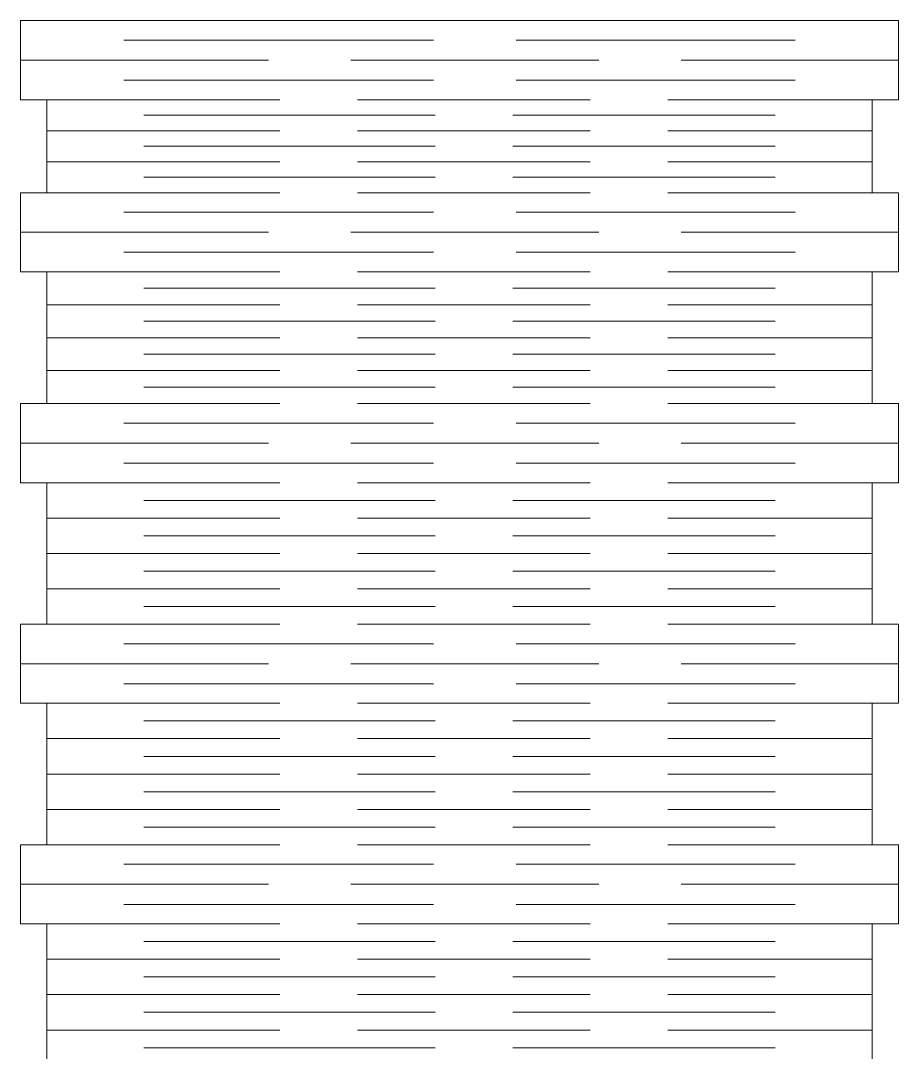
# Model space of a CAD drawing. Header units: millimetres. Extents: x -459 to 459, y -512 to 512.
# Drawn here: x -356.5 to -256.5, y 391.4 to 509 of the extents above; entities that cross this region are included whole.
import ezdxf

# ---------------------------------------------------------------- set-up
doc = ezdxf.new("R2010")
doc.units = ezdxf.units.MM
doc.header["$MEASUREMENT"] = 0
doc.layers.add('Camada 1', color=7, linetype='Continuous')

msp = doc.modelspace()

# ---------------------------------------------------------------- linework, layer by layer
at = {"layer": 'Camada 1', "color": 250, "lineweight": 20}
msp.add_open_spline([(-353.4507, 281.6424), (-353.4507, 281.6424), (-353.4507, 265.8601), (-353.4507, 265.8601), (-353.4507, 265.8601), (-353.4507, 265.8601), (-356.4507, 265.8601), (-356.4507, 265.8601), (-356.4507, 265.8601), (-356.4507, 265.8601), (-356.4507, 256.817), (-356.4507, 256.817), (-356.4507, 256.817), (-356.4507, 256.817), (-353.4507, 256.817), (-353.4507, 256.817), (-353.4507, 256.817), (-353.4507, 256.817), (-353.4507, 246.6108), (-353.4507, 246.6108), (-353.4507, 246.6108), (-353.4507, 246.6108), (-356.4507, 246.6108), (-356.4507, 246.6108), (-356.4507, 246.6108), (-356.4507, 246.6108), (-356.4507, 237.6073), (-356.4507, 237.6073), (-356.4507, 237.6073), (-356.4507, 237.6073), (-353.4507, 237.6073), (-353.4507, 237.6073), (-353.4507, 237.6073), (-353.4507, 237.6073), (-353.4507, 224.8754), (-353.4507, 224.8754), (-353.4507, 224.8754), (-353.4507, 224.8754), (-356.4507, 224.8754), (-356.4507, 224.8754), (-356.4507, 224.8754), (-356.4507, 224.8754), (-356.4507, 215.8719), (-356.4507, 215.8719), (-356.4507, 215.8719), (-356.4507, 215.8719), (-353.4507, 215.8719), (-353.4507, 215.8719), (-353.4507, 215.8719), (-353.4507, 215.8719), (-353.4507, 205.8719), (-353.4507, 205.8719), (-353.4507, 205.8719), (-353.4507, 205.8719), (-356.4507, 205.8719), (-356.4507, 205.8719), (-356.4507, 205.8719), (-356.4507, 205.8719), (-356.4507, 185.8719), (-356.4507, 185.8719), (-356.4507, 185.8719), (-356.4507, 185.8719), (-353.4507, 185.8719), (-353.4507, 185.8719), (-353.4507, 185.8719), (-353.4507, 185.8719), (-353.4507, 175.8719), (-353.4507, 175.8719), (-353.4507, 175.8719), (-353.4507, 175.8719), (-259.4507, 175.8719), (-259.4507, 175.8719), (-259.4507, 175.8719), (-259.4507, 175.8719), (-259.4507, 185.8719), (-259.4507, 185.8719), (-259.4507, 185.8719), (-259.4507, 185.8719), (-256.4507, 185.8719), (-256.4507, 185.8719), (-256.4507, 185.8719), (-256.4507, 185.8719), (-256.4507, 205.8719), (-256.4507, 205.8719), (-256.4507, 205.8719), (-256.4507, 205.8719), (-259.4507, 205.8719), (-259.4507, 205.8719), (-259.4507, 205.8719), (-259.4507, 205.8719), (-259.4507, 215.8719), (-259.4507, 215.8719), (-259.4507, 215.8719), (-259.4507, 215.8719), (-256.4507, 215.8719), (-256.4507, 215.8719), (-256.4507, 215.8719), (-256.4507, 215.8719), (-256.4507, 224.8754), (-256.4507, 224.8754), (-256.4507, 224.8754), (-256.4507, 224.8754), (-259.4507, 224.8754), (-259.4507, 224.8754), (-259.4507, 224.8754), (-259.4507, 224.8754), (-259.4507, 237.6073), (-259.4507, 237.6073), (-259.4507, 237.6073), (-259.4507, 237.6073), (-256.4507, 237.6073), (-256.4507, 237.6073), (-256.4507, 237.6073), (-256.4507, 237.6073), (-256.4507, 246.6108), (-256.4507, 246.6108), (-256.4507, 246.6108), (-256.4507, 246.6108), (-259.4507, 246.6108), (-259.4507, 246.6108), (-259.4507, 246.6108), (-259.4507, 246.6108), (-259.4507, 256.817), (-259.4507, 256.817), (-259.4507, 256.817), (-259.4507, 256.817), (-256.4507, 256.817), (-256.4507, 256.817), (-256.4507, 256.817), (-256.4507, 256.817), (-256.4507, 265.8601), (-256.4507, 265.8601), (-256.4507, 265.8601), (-256.4507, 265.8601), (-259.4507, 265.8601), (-259.4507, 265.8601), (-259.4507, 265.8601), (-259.4507, 265.8601), (-259.4507, 281.6424), (-259.4507, 281.6424), (-259.4507, 281.6424), (-259.4507, 281.6424), (-256.4507, 281.6424), (-256.4507, 281.6424), (-256.4507, 281.6424), (-256.4507, 281.6424), (-256.4507, 290.6856), (-256.4507, 290.6856), (-256.4507, 290.6856), (-256.4507, 290.6856), (-259.4507, 290.6856), (-259.4507, 290.6856), (-259.4507, 290.6856), (-259.4507, 290.6856), (-259.4507, 306.4679), (-259.4507, 306.4679), (-259.4507, 306.4679), (-259.4507, 306.4679), (-256.4507, 306.4679), (-256.4507, 306.4679), (-256.4507, 306.4679), (-256.4507, 306.4679), (-256.4507, 315.511), (-256.4507, 315.511), (-256.4507, 315.511), (-256.4507, 315.511), (-259.4507, 315.511), (-259.4507, 315.511), (-259.4507, 315.511), (-259.4507, 315.511), (-259.4507, 330.6718), (-259.4507, 330.6718), (-259.4507, 330.6718), (-259.4507, 330.6718), (-256.4507, 330.6718), (-256.4507, 330.6718), (-256.4507, 330.6718), (-256.4507, 330.6718), (-256.4507, 339.6799), (-256.4507, 339.6799), (-256.4507, 339.6799), (-256.4507, 339.6799), (-259.4507, 339.6799), (-259.4507, 339.6799), (-259.4507, 339.6799), (-259.4507, 339.6799), (-259.4507, 355.804), (-259.4507, 355.804), (-259.4507, 355.804), (-259.4507, 355.804), (-256.4507, 355.804), (-256.4507, 355.804), (-256.4507, 355.804), (-256.4507, 355.804), (-256.4507, 364.8121), (-256.4507, 364.8121), (-256.4507, 364.8121), (-256.4507, 364.8121), (-259.4507, 364.8121), (-259.4507, 364.8121), (-259.4507, 364.8121), (-259.4507, 364.8121), (-259.4507, 380.9362), (-259.4507, 380.9362), (-259.4507, 380.9362), (-259.4507, 380.9362), (-256.4507, 380.9362), (-256.4507, 380.9362), (-256.4507, 380.9362), (-256.4507, 380.9362), (-256.4507, 389.9443), (-256.4507, 389.9443), (-256.4507, 389.9443), (-256.4507, 389.9443), (-259.4507, 389.9443), (-259.4507, 389.9443), (-259.4507, 389.9443), (-259.4507, 389.9443), (-259.4507, 406.0684), (-259.4507, 406.0684), (-259.4507, 406.0684), (-259.4507, 406.0684), (-256.4507, 406.0684), (-256.4507, 406.0684), (-256.4507, 406.0684), (-256.4507, 406.0684), (-256.4507, 415.0765), (-256.4507, 415.0765), (-256.4507, 415.0765), (-256.4507, 415.0765), (-259.4507, 415.0765), (-259.4507, 415.0765), (-259.4507, 415.0765), (-259.4507, 415.0765), (-259.4507, 431.2007), (-259.4507, 431.2007), (-259.4507, 431.2007), (-259.4507, 431.2007), (-256.4507, 431.2007), (-256.4507, 431.2007), (-256.4507, 431.2007), (-256.4507, 431.2007), (-256.4507, 440.2087), (-256.4507, 440.2087), (-256.4507, 440.2087), (-256.4507, 440.2087), (-259.4507, 440.2087), (-259.4507, 440.2087), (-259.4507, 440.2087), (-259.4507, 440.2087), (-259.4507, 456.3329), (-259.4507, 456.3329), (-259.4507, 456.3329), (-259.4507, 456.3329), (-256.4507, 456.3329), (-256.4507, 456.3329), (-256.4507, 456.3329), (-256.4507, 456.3329), (-256.4507, 465.3409), (-256.4507, 465.3409), (-256.4507, 465.3409), (-256.4507, 465.3409), (-259.4507, 465.3409), (-259.4507, 465.3409), (-259.4507, 465.3409), (-259.4507, 465.3409), (-259.4507, 480.3643), (-259.4507, 480.3643), (-259.4507, 480.3643), (-259.4507, 480.3643), (-256.4507, 480.3643), (-256.4507, 480.3643), (-256.4507, 480.3643), (-256.4507, 480.3643), (-256.4507, 489.3704), (-256.4507, 489.3704), (-256.4507, 489.3704), (-256.4507, 489.3704), (-259.4507, 489.3704), (-259.4507, 489.3704), (-259.4507, 489.3704), (-259.4507, 489.3704), (-259.4507, 499.9659), (-259.4507, 499.9659), (-259.4507, 499.9659), (-259.4507, 499.9659), (-256.4507, 499.9659), (-256.4507, 499.9659), (-256.4507, 499.9659), (-256.4507, 499.9659), (-256.4507, 508.9721), (-256.4507, 508.9721), (-256.4507, 508.9721), (-256.4507, 508.9721), (-356.4507, 508.9721), (-356.4507, 508.9721), (-356.4507, 508.9721), (-356.4507, 508.9721), (-356.4507, 499.9659), (-356.4507, 499.9659), (-356.4507, 499.9659), (-356.4507, 499.9659), (-353.4507, 499.9659), (-353.4507, 499.9659), (-353.4507, 499.9659), (-353.4507, 499.9659), (-353.4507, 489.3704), (-353.4507, 489.3704), (-353.4507, 489.3704), (-353.4507, 489.3704), (-356.4507, 489.3704), (-356.4507, 489.3704), (-356.4507, 489.3704), (-356.4507, 489.3704), (-356.4507, 480.3643), (-356.4507, 480.3643), (-356.4507, 480.3643), (-356.4507, 480.3643), (-353.4507, 480.3643), (-353.4507, 480.3643), (-353.4507, 480.3643), (-353.4507, 480.3643), (-353.4507, 465.3409), (-353.4507, 465.3409), (-353.4507, 465.3409), (-353.4507, 465.3409), (-356.4507, 465.3409), (-356.4507, 465.3409), (-356.4507, 465.3409), (-356.4507, 465.3409), (-356.4507, 456.3329), (-356.4507, 456.3329), (-356.4507, 456.3329), (-356.4507, 456.3329), (-353.4507, 456.3329), (-353.4507, 456.3329), (-353.4507, 456.3329), (-353.4507, 456.3329), (-353.4507, 440.2087), (-353.4507, 440.2087), (-353.4507, 440.2087), (-353.4507, 440.2087), (-356.4507, 440.2087), (-356.4507, 440.2087), (-356.4507, 440.2087), (-356.4507, 440.2087), (-356.4507, 431.2007), (-356.4507, 431.2007), (-356.4507, 431.2007), (-356.4507, 431.2007), (-353.4507, 431.2007), (-353.4507, 431.2007), (-353.4507, 431.2007), (-353.4507, 431.2007), (-353.4507, 415.0765), (-353.4507, 415.0765), (-353.4507, 415.0765), (-353.4507, 415.0765), (-356.4507, 415.0765), (-356.4507, 415.0765), (-356.4507, 415.0765), (-356.4507, 415.0765), (-356.4507, 406.0684), (-356.4507, 406.0684), (-356.4507, 406.0684), (-356.4507, 406.0684), (-353.4507, 406.0684), (-353.4507, 406.0684), (-353.4507, 406.0684), (-353.4507, 406.0684), (-353.4507, 389.9443), (-353.4507, 389.9443), (-353.4507, 389.9443), (-353.4507, 389.9443), (-356.4507, 389.9443), (-356.4507, 389.9443), (-356.4507, 389.9443), (-356.4507, 389.9443), (-356.4507, 380.9362), (-356.4507, 380.9362), (-356.4507, 380.9362), (-356.4507, 380.9362), (-353.4507, 380.9362), (-353.4507, 380.9362), (-353.4507, 380.9362), (-353.4507, 380.9362), (-353.4507, 364.8121), (-353.4507, 364.8121), (-353.4507, 364.8121), (-353.4507, 364.8121), (-356.4507, 364.8121), (-356.4507, 364.8121), (-356.4507, 364.8121), (-356.4507, 364.8121), (-356.4507, 355.804), (-356.4507, 355.804), (-356.4507, 355.804), (-356.4507, 355.804), (-353.4507, 355.804), (-353.4507, 355.804), (-353.4507, 355.804), (-353.4507, 355.804), (-353.4507, 339.6799), (-353.4507, 339.6799), (-353.4507, 339.6799), (-353.4507, 339.6799), (-356.4507, 339.6799), (-356.4507, 339.6799), (-356.4507, 339.6799), (-356.4507, 339.6799), (-356.4507, 330.6718), (-356.4507, 330.6718), (-356.4507, 330.6718), (-356.4507, 330.6718), (-353.4507, 330.6718), (-353.4507, 330.6718), (-353.4507, 330.6718), (-353.4507, 330.6718), (-353.4507, 315.511), (-353.4507, 315.511), (-353.4507, 315.511), (-353.4507, 315.511), (-356.4507, 315.511), (-356.4507, 315.511), (-356.4507, 315.511), (-356.4507, 315.511), (-356.4507, 306.4679), (-356.4507, 306.4679), (-356.4507, 306.4679), (-356.4507, 306.4679), (-353.4507, 306.4679), (-353.4507, 306.4679), (-353.4507, 306.4679), (-353.4507, 306.4679), (-353.4507, 290.6856), (-353.4507, 290.6856), (-353.4507, 290.6856), (-353.4507, 290.6856), (-356.4507, 290.6856), (-356.4507, 290.6856), (-356.4507, 290.6856), (-356.4507, 290.6856), (-356.4507, 281.6424), (-356.4507, 281.6424), (-356.4507, 281.6424), (-356.4507, 281.6424), (-353.4507, 281.6424), (-353.4507, 281.6424)], degree=3, knots=[0, 0, 0, 0, 0.00884956, 0.00884956, 0.00884956, 0.00884956, 0.01769912, 0.01769912, 0.01769912, 0.01769912, 0.02654867, 0.02654867, 0.02654867, 0.02654867, 0.03539823, 0.03539823, 0.03539823, 0.03539823, 0.04424779, 0.04424779, 0.04424779, 0.04424779, 0.05309735, 0.05309735, 0.05309735, 0.05309735, 0.0619469, 0.0619469, 0.0619469, 0.0619469, 0.07079646, 0.07079646, 0.07079646, 0.07079646, 0.07964602, 0.07964602, 0.07964602, 0.07964602, 0.08849558, 0.08849558, 0.08849558, 0.08849558, 0.09734513, 0.09734513, 0.09734513, 0.09734513, 0.10619469, 0.10619469, 0.10619469, 0.10619469, 0.11504425, 0.11504425, 0.11504425, 0.11504425, 0.12389381, 0.12389381, 0.12389381, 0.12389381, 0.13274336, 0.13274336, 0.13274336, 0.13274336, 0.14159292, 0.14159292, 0.14159292, 0.14159292, 0.15044248, 0.15044248, 0.15044248, 0.15044248, 0.15929204, 0.15929204, 0.15929204, 0.15929204, 0.16814159, 0.16814159, 0.16814159, 0.16814159, 0.17699115, 0.17699115, 0.17699115, 0.17699115, 0.18584071, 0.18584071, 0.18584071, 0.18584071, 0.19469027, 0.19469027, 0.19469027, 0.19469027, 0.20353982, 0.20353982, 0.20353982, 0.20353982, 0.21238938, 0.21238938, 0.21238938, 0.21238938, 0.22123894, 0.22123894, 0.22123894, 0.22123894, 0.2300885, 0.2300885, 0.2300885, 0.2300885, 0.23893805, 0.23893805, 0.23893805, 0.23893805, 0.24778761, 0.24778761, 0.24778761, 0.24778761, 0.25663717, 0.25663717, 0.25663717, 0.25663717, 0.26548673, 0.26548673, 0.26548673, 0.26548673, 0.27433628, 0.27433628, 0.27433628, 0.27433628, 0.28318584, 0.28318584, 0.28318584, 0.28318584, 0.2920354, 0.2920354, 0.2920354, 0.2920354, 0.30088496, 0.30088496, 0.30088496, 0.30088496, 0.30973451, 0.30973451, 0.30973451, 0.30973451, 0.31858407, 0.31858407, 0.31858407, 0.31858407, 0.32743363, 0.32743363, 0.32743363, 0.32743363, 0.33628319, 0.33628319, 0.33628319, 0.33628319, 0.34513274, 0.34513274, 0.34513274, 0.34513274, 0.3539823, 0.3539823, 0.3539823, 0.3539823, 0.36283186, 0.36283186, 0.36283186, 0.36283186, 0.37168142, 0.37168142, 0.37168142, 0.37168142, 0.38053097, 0.38053097, 0.38053097, 0.38053097, 0.38938053, 0.38938053, 0.38938053, 0.38938053, 0.39823009, 0.39823009, 0.39823009, 0.39823009, 0.40707965, 0.40707965, 0.40707965, 0.40707965, 0.4159292, 0.4159292, 0.4159292, 0.4159292, 0.42477876, 0.42477876, 0.42477876, 0.42477876, 0.43362832, 0.43362832, 0.43362832, 0.43362832, 0.44247788, 0.44247788, 0.44247788, 0.44247788, 0.45132743, 0.45132743, 0.45132743, 0.45132743, 0.46017699, 0.46017699, 0.46017699, 0.46017699, 0.46902655, 0.46902655, 0.46902655, 0.46902655, 0.47787611, 0.47787611, 0.47787611, 0.47787611, 0.48672566, 0.48672566, 0.48672566, 0.48672566, 0.49557522, 0.49557522, 0.49557522, 0.49557522, 0.50442478, 0.50442478, 0.50442478, 0.50442478, 0.51327434, 0.51327434, 0.51327434, 0.51327434, 0.52212389, 0.52212389, 0.52212389, 0.52212389, 0.53097345, 0.53097345, 0.53097345, 0.53097345, 0.53982301, 0.53982301, 0.53982301, 0.53982301, 0.54867257, 0.54867257, 0.54867257, 0.54867257, 0.55752212, 0.55752212, 0.55752212, 0.55752212, 0.56637168, 0.56637168, 0.56637168, 0.56637168, 0.57522124, 0.57522124, 0.57522124, 0.57522124, 0.5840708, 0.5840708, 0.5840708, 0.5840708, 0.59292035, 0.59292035, 0.59292035, 0.59292035, 0.60176991, 0.60176991, 0.60176991, 0.60176991, 0.61061947, 0.61061947, 0.61061947, 0.61061947, 0.61946903, 0.61946903, 0.61946903, 0.61946903, 0.62831858, 0.62831858, 0.62831858, 0.62831858, 0.63716814, 0.63716814, 0.63716814, 0.63716814, 0.6460177, 0.6460177, 0.6460177, 0.6460177, 0.65486726, 0.65486726, 0.65486726, 0.65486726, 0.66371681, 0.66371681, 0.66371681, 0.66371681, 0.67256637, 0.67256637, 0.67256637, 0.67256637, 0.68141593, 0.68141593, 0.68141593, 0.68141593, 0.69026549, 0.69026549, 0.69026549, 0.69026549, 0.69911504, 0.69911504, 0.69911504, 0.69911504, 0.7079646, 0.7079646, 0.7079646, 0.7079646, 0.71681416, 0.71681416, 0.71681416, 0.71681416, 0.72566372, 0.72566372, 0.72566372, 0.72566372, 0.73451327, 0.73451327, 0.73451327, 0.73451327, 0.74336283, 0.74336283, 0.74336283, 0.74336283, 0.75221239, 0.75221239, 0.75221239, 0.75221239, 0.76106195, 0.76106195, 0.76106195, 0.76106195, 0.7699115, 0.7699115, 0.7699115, 0.7699115, 0.77876106, 0.77876106, 0.77876106, 0.77876106, 0.78761062, 0.78761062, 0.78761062, 0.78761062, 0.79646018, 0.79646018, 0.79646018, 0.79646018, 0.80530973, 0.80530973, 0.80530973, 0.80530973, 0.81415929, 0.81415929, 0.81415929, 0.81415929, 0.82300885, 0.82300885, 0.82300885, 0.82300885, 0.83185841, 0.83185841, 0.83185841, 0.83185841, 0.84070796, 0.84070796, 0.84070796, 0.84070796, 0.84955752, 0.84955752, 0.84955752, 0.84955752, 0.85840708, 0.85840708, 0.85840708, 0.85840708, 0.86725664, 0.86725664, 0.86725664, 0.86725664, 0.87610619, 0.87610619, 0.87610619, 0.87610619, 0.88495575, 0.88495575, 0.88495575, 0.88495575, 0.89380531, 0.89380531, 0.89380531, 0.89380531, 0.90265487, 0.90265487, 0.90265487, 0.90265487, 0.91150442, 0.91150442, 0.91150442, 0.91150442, 0.92035398, 0.92035398, 0.92035398, 0.92035398, 0.92920354, 0.92920354, 0.92920354, 0.92920354, 0.9380531, 0.9380531, 0.9380531, 0.9380531, 0.94690265, 0.94690265, 0.94690265, 0.94690265, 0.95575221, 0.95575221, 0.95575221, 0.95575221, 0.96460177, 0.96460177, 0.96460177, 0.96460177, 0.97345133, 0.97345133, 0.97345133, 0.97345133, 0.98230088, 0.98230088, 0.98230088, 0.98230088, 1, 1, 1, 1], dxfattribs=at)
for points in [[(-344.6906, 506.7487), (-344.6906, 506.7487), (-309.4104, 506.7487), (-309.4104, 506.7487)], [(-300.0025, 506.7487), (-300.0025, 506.7487), (-268.2108, 506.7487), (-268.2108, 506.7487)], [(-356.4507, 504.469), (-356.4507, 504.469), (-328.2266, 504.469), (-328.2266, 504.469)], [(-318.8186, 504.469), (-318.8186, 504.469), (-290.5945, 504.469), (-290.5945, 504.469)], [(-281.1863, 504.469), (-281.1863, 504.469), (-256.4507, 504.469), (-256.4507, 504.469)], [(-344.6906, 502.1892), (-344.6906, 502.1892), (-309.4104, 502.1892), (-309.4104, 502.1892)], [(-300.0025, 502.1892), (-300.0025, 502.1892), (-268.2108, 502.1892), (-268.2108, 502.1892)], [(-353.4507, 499.9651), (-353.4507, 499.9651), (-326.92, 499.9651), (-326.92, 499.9651)], [(-318.0765, 499.9651), (-318.0765, 499.9651), (-291.5459, 499.9651), (-291.5459, 499.9651)], [(-282.7022, 499.9651), (-282.7022, 499.9651), (-259.4507, 499.9651), (-259.4507, 499.9651)], [(-342.3962, 498.1994), (-342.3962, 498.1994), (-309.2328, 498.1994), (-309.2328, 498.1994)], [(-300.3894, 498.1994), (-300.3894, 498.1994), (-270.5052, 498.1994), (-270.5052, 498.1994)], [(-353.4507, 496.4336), (-353.4507, 496.4336), (-326.92, 496.4336), (-326.92, 496.4336)], [(-318.0765, 496.4336), (-318.0765, 496.4336), (-291.5459, 496.4336), (-291.5459, 496.4336)], [(-282.7022, 496.4336), (-282.7022, 496.4336), (-259.4507, 496.4336), (-259.4507, 496.4336)], [(-342.3962, 494.6679), (-342.3962, 494.6679), (-309.2328, 494.6679), (-309.2328, 494.6679)], [(-300.3894, 494.6679), (-300.3894, 494.6679), (-270.5052, 494.6679), (-270.5052, 494.6679)], [(-353.4507, 492.9022), (-353.4507, 492.9022), (-326.92, 492.9022), (-326.92, 492.9022)], [(-318.0765, 492.9022), (-318.0765, 492.9022), (-291.5459, 492.9022), (-291.5459, 492.9022)], [(-282.7022, 492.9022), (-282.7022, 492.9022), (-259.4507, 492.9022), (-259.4507, 492.9022)], [(-342.3962, 491.1366), (-342.3962, 491.1366), (-309.2328, 491.1366), (-309.2328, 491.1366)], [(-300.3894, 491.1366), (-300.3894, 491.1366), (-270.5052, 491.1366), (-270.5052, 491.1366)], [(-353.4507, 489.3706), (-353.4507, 489.3706), (-326.92, 489.3706), (-326.92, 489.3706)], [(-318.0765, 489.3706), (-318.0765, 489.3706), (-291.5459, 489.3706), (-291.5459, 489.3706)], [(-282.7022, 489.3706), (-282.7022, 489.3706), (-259.4507, 489.3706), (-259.4507, 489.3706)], [(-344.6906, 487.1471), (-344.6906, 487.1471), (-309.4104, 487.1471), (-309.4104, 487.1471)], [(-300.0025, 487.1471), (-300.0025, 487.1471), (-268.2108, 487.1471), (-268.2108, 487.1471)], [(-356.4507, 484.8674), (-356.4507, 484.8674), (-328.2266, 484.8674), (-328.2266, 484.8674)], [(-318.8186, 484.8674), (-318.8186, 484.8674), (-290.5945, 484.8674), (-290.5945, 484.8674)], [(-281.1863, 484.8674), (-281.1863, 484.8674), (-256.4507, 484.8674), (-256.4507, 484.8674)], [(-344.6906, 482.5876), (-344.6906, 482.5876), (-309.4104, 482.5876), (-309.4104, 482.5876)], [(-300.0025, 482.5876), (-300.0025, 482.5876), (-268.2108, 482.5876), (-268.2108, 482.5876)], [(-353.4507, 480.3643), (-353.4507, 480.3643), (-326.92, 480.3643), (-326.92, 480.3643)], [(-318.0765, 480.3643), (-318.0765, 480.3643), (-291.5459, 480.3643), (-291.5459, 480.3643)], [(-282.7022, 480.3643), (-282.7022, 480.3643), (-259.4507, 480.3643), (-259.4507, 480.3643)], [(-342.3962, 478.4865), (-342.3962, 478.4865), (-309.2328, 478.4865), (-309.2328, 478.4865)], [(-300.3894, 478.4865), (-300.3894, 478.4865), (-270.5052, 478.4865), (-270.5052, 478.4865)], [(-353.4507, 476.6086), (-353.4507, 476.6086), (-326.92, 476.6086), (-326.92, 476.6086)], [(-318.0765, 476.6086), (-318.0765, 476.6086), (-291.5459, 476.6086), (-291.5459, 476.6086)], [(-282.7022, 476.6086), (-282.7022, 476.6086), (-259.4507, 476.6086), (-259.4507, 476.6086)], [(-342.3962, 474.7308), (-342.3962, 474.7308), (-309.2328, 474.7308), (-309.2328, 474.7308)], [(-300.3894, 474.7308), (-300.3894, 474.7308), (-270.5052, 474.7308), (-270.5052, 474.7308)], [(-353.4507, 472.8531), (-353.4507, 472.8531), (-326.92, 472.8531), (-326.92, 472.8531)], [(-318.0765, 472.8531), (-318.0765, 472.8531), (-291.5459, 472.8531), (-291.5459, 472.8531)], [(-282.7022, 472.8531), (-282.7022, 472.8531), (-259.4507, 472.8531), (-259.4507, 472.8531)], [(-342.3962, 470.9754), (-342.3962, 470.9754), (-309.2328, 470.9754), (-309.2328, 470.9754)], [(-300.3894, 470.9754), (-300.3894, 470.9754), (-270.5052, 470.9754), (-270.5052, 470.9754)], [(-353.4507, 469.0973), (-353.4507, 469.0973), (-326.92, 469.0973), (-326.92, 469.0973)], [(-318.0765, 469.0973), (-318.0765, 469.0973), (-291.5459, 469.0973), (-291.5459, 469.0973)], [(-282.7022, 469.0973), (-282.7022, 469.0973), (-259.4507, 469.0973), (-259.4507, 469.0973)], [(-342.3962, 467.2192), (-342.3962, 467.2192), (-309.2328, 467.2192), (-309.2328, 467.2192)], [(-300.3894, 467.2192), (-300.3894, 467.2192), (-270.5052, 467.2192), (-270.5052, 467.2192)], [(-353.4507, 465.3411), (-353.4507, 465.3411), (-326.92, 465.3411), (-326.92, 465.3411)], [(-318.0765, 465.3411), (-318.0765, 465.3411), (-291.5459, 465.3411), (-291.5459, 465.3411)], [(-282.7022, 465.3411), (-282.7022, 465.3411), (-259.4507, 465.3411), (-259.4507, 465.3411)], [(-344.6906, 463.1166), (-344.6906, 463.1166), (-309.4104, 463.1166), (-309.4104, 463.1166)], [(-300.0025, 463.1166), (-300.0025, 463.1166), (-268.2108, 463.1166), (-268.2108, 463.1166)], [(-356.4507, 460.8369), (-356.4507, 460.8369), (-328.2266, 460.8369), (-328.2266, 460.8369)], [(-318.8186, 460.8369), (-318.8186, 460.8369), (-290.5945, 460.8369), (-290.5945, 460.8369)], [(-281.1863, 460.8369), (-281.1863, 460.8369), (-256.4507, 460.8369), (-256.4507, 460.8369)], [(-344.6906, 458.5571), (-344.6906, 458.5571), (-309.4104, 458.5571), (-309.4104, 458.5571)], [(-300.0025, 458.5571), (-300.0025, 458.5571), (-268.2108, 458.5571), (-268.2108, 458.5571)], [(-353.4507, 456.3329), (-353.4507, 456.3329), (-326.92, 456.3329), (-326.92, 456.3329)], [(-318.0765, 456.3329), (-318.0765, 456.3329), (-291.5459, 456.3329), (-291.5459, 456.3329)], [(-282.7022, 456.3329), (-282.7022, 456.3329), (-259.4507, 456.3329), (-259.4507, 456.3329)], [(-342.3962, 454.3175), (-342.3962, 454.3175), (-309.2328, 454.3175), (-309.2328, 454.3175)], [(-300.3894, 454.3175), (-300.3894, 454.3175), (-270.5052, 454.3175), (-270.5052, 454.3175)], [(-353.4507, 452.302), (-353.4507, 452.302), (-326.92, 452.302), (-326.92, 452.302)], [(-318.0765, 452.302), (-318.0765, 452.302), (-291.5459, 452.302), (-291.5459, 452.302)], [(-282.7022, 452.302), (-282.7022, 452.302), (-259.4507, 452.302), (-259.4507, 452.302)], [(-342.3962, 450.2866), (-342.3962, 450.2866), (-309.2328, 450.2866), (-309.2328, 450.2866)], [(-300.3894, 450.2866), (-300.3894, 450.2866), (-270.5052, 450.2866), (-270.5052, 450.2866)], [(-353.4507, 448.2713), (-353.4507, 448.2713), (-326.92, 448.2713), (-326.92, 448.2713)], [(-318.0765, 448.2713), (-318.0765, 448.2713), (-291.5459, 448.2713), (-291.5459, 448.2713)], [(-282.7022, 448.2713), (-282.7022, 448.2713), (-259.4507, 448.2713), (-259.4507, 448.2713)], [(-342.3962, 446.256), (-342.3962, 446.256), (-309.2328, 446.256), (-309.2328, 446.256)], [(-300.3894, 446.256), (-300.3894, 446.256), (-270.5052, 446.256), (-270.5052, 446.256)], [(-353.4507, 444.2403), (-353.4507, 444.2403), (-326.92, 444.2403), (-326.92, 444.2403)], [(-318.0765, 444.2403), (-318.0765, 444.2403), (-291.5459, 444.2403), (-291.5459, 444.2403)], [(-282.7022, 444.2403), (-282.7022, 444.2403), (-259.4507, 444.2403), (-259.4507, 444.2403)], [(-342.3962, 442.2246), (-342.3962, 442.2246), (-309.2328, 442.2246), (-309.2328, 442.2246)], [(-300.3894, 442.2246), (-300.3894, 442.2246), (-270.5052, 442.2246), (-270.5052, 442.2246)], [(-353.4507, 440.2089), (-353.4507, 440.2089), (-326.92, 440.2089), (-326.92, 440.2089)], [(-318.0765, 440.2089), (-318.0765, 440.2089), (-291.5459, 440.2089), (-291.5459, 440.2089)], [(-282.7022, 440.2089), (-282.7022, 440.2089), (-259.4507, 440.2089), (-259.4507, 440.2089)], [(-344.6906, 437.9844), (-344.6906, 437.9844), (-309.4104, 437.9844), (-309.4104, 437.9844)], [(-300.0025, 437.9844), (-300.0025, 437.9844), (-268.2108, 437.9844), (-268.2108, 437.9844)], [(-356.4507, 435.7047), (-356.4507, 435.7047), (-328.2266, 435.7047), (-328.2266, 435.7047)], [(-318.8186, 435.7047), (-318.8186, 435.7047), (-290.5945, 435.7047), (-290.5945, 435.7047)], [(-281.1863, 435.7047), (-281.1863, 435.7047), (-256.4507, 435.7047), (-256.4507, 435.7047)], [(-344.6906, 433.4249), (-344.6906, 433.4249), (-309.4104, 433.4249), (-309.4104, 433.4249)], [(-300.0025, 433.4249), (-300.0025, 433.4249), (-268.2108, 433.4249), (-268.2108, 433.4249)], [(-353.4507, 431.2007), (-353.4507, 431.2007), (-326.92, 431.2007), (-326.92, 431.2007)], [(-318.0765, 431.2007), (-318.0765, 431.2007), (-291.5459, 431.2007), (-291.5459, 431.2007)], [(-282.7022, 431.2007), (-282.7022, 431.2007), (-259.4507, 431.2007), (-259.4507, 431.2007)], [(-342.3962, 429.1853), (-342.3962, 429.1853), (-309.2328, 429.1853), (-309.2328, 429.1853)], [(-300.3894, 429.1853), (-300.3894, 429.1853), (-270.5052, 429.1853), (-270.5052, 429.1853)], [(-353.4507, 427.1698), (-353.4507, 427.1698), (-326.92, 427.1698), (-326.92, 427.1698)], [(-318.0765, 427.1698), (-318.0765, 427.1698), (-291.5459, 427.1698), (-291.5459, 427.1698)], [(-282.7022, 427.1698), (-282.7022, 427.1698), (-259.4507, 427.1698), (-259.4507, 427.1698)], [(-342.3962, 425.1544), (-342.3962, 425.1544), (-309.2328, 425.1544), (-309.2328, 425.1544)], [(-300.3894, 425.1544), (-300.3894, 425.1544), (-270.5052, 425.1544), (-270.5052, 425.1544)], [(-353.4507, 423.1391), (-353.4507, 423.1391), (-326.92, 423.1391), (-326.92, 423.1391)], [(-318.0765, 423.1391), (-318.0765, 423.1391), (-291.5459, 423.1391), (-291.5459, 423.1391)], [(-282.7022, 423.1391), (-282.7022, 423.1391), (-259.4507, 423.1391), (-259.4507, 423.1391)], [(-342.3962, 421.1238), (-342.3962, 421.1238), (-309.2328, 421.1238), (-309.2328, 421.1238)], [(-300.3894, 421.1238), (-300.3894, 421.1238), (-270.5052, 421.1238), (-270.5052, 421.1238)], [(-353.4507, 419.1081), (-353.4507, 419.1081), (-326.92, 419.1081), (-326.92, 419.1081)], [(-318.0765, 419.1081), (-318.0765, 419.1081), (-291.5459, 419.1081), (-291.5459, 419.1081)], [(-282.7022, 419.1081), (-282.7022, 419.1081), (-259.4507, 419.1081), (-259.4507, 419.1081)], [(-342.3962, 417.0924), (-342.3962, 417.0924), (-309.2328, 417.0924), (-309.2328, 417.0924)], [(-300.3894, 417.0924), (-300.3894, 417.0924), (-270.5052, 417.0924), (-270.5052, 417.0924)], [(-353.4507, 415.0767), (-353.4507, 415.0767), (-326.92, 415.0767), (-326.92, 415.0767)], [(-318.0765, 415.0767), (-318.0765, 415.0767), (-291.5459, 415.0767), (-291.5459, 415.0767)], [(-282.7022, 415.0767), (-282.7022, 415.0767), (-259.4507, 415.0767), (-259.4507, 415.0767)], [(-344.6906, 412.8522), (-344.6906, 412.8522), (-309.4104, 412.8522), (-309.4104, 412.8522)], [(-300.0025, 412.8522), (-300.0025, 412.8522), (-268.2108, 412.8522), (-268.2108, 412.8522)], [(-356.4507, 410.5725), (-356.4507, 410.5725), (-328.2266, 410.5725), (-328.2266, 410.5725)], [(-318.8186, 410.5725), (-318.8186, 410.5725), (-290.5945, 410.5725), (-290.5945, 410.5725)], [(-281.1863, 410.5725), (-281.1863, 410.5725), (-256.4507, 410.5725), (-256.4507, 410.5725)], [(-344.6906, 408.2927), (-344.6906, 408.2927), (-309.4104, 408.2927), (-309.4104, 408.2927)], [(-300.0025, 408.2927), (-300.0025, 408.2927), (-268.2108, 408.2927), (-268.2108, 408.2927)], [(-353.4507, 406.0684), (-353.4507, 406.0684), (-326.92, 406.0684), (-326.92, 406.0684)], [(-318.0765, 406.0684), (-318.0765, 406.0684), (-291.5459, 406.0684), (-291.5459, 406.0684)], [(-282.7022, 406.0684), (-282.7022, 406.0684), (-259.4507, 406.0684), (-259.4507, 406.0684)], [(-342.3962, 404.053), (-342.3962, 404.053), (-309.2328, 404.053), (-309.2328, 404.053)], [(-300.3894, 404.053), (-300.3894, 404.053), (-270.5052, 404.053), (-270.5052, 404.053)], [(-353.4507, 402.0375), (-353.4507, 402.0375), (-326.92, 402.0375), (-326.92, 402.0375)], [(-318.0765, 402.0375), (-318.0765, 402.0375), (-291.5459, 402.0375), (-291.5459, 402.0375)], [(-282.7022, 402.0375), (-282.7022, 402.0375), (-259.4507, 402.0375), (-259.4507, 402.0375)], [(-342.3962, 400.0221), (-342.3962, 400.0221), (-309.2328, 400.0221), (-309.2328, 400.0221)], [(-300.3894, 400.0221), (-300.3894, 400.0221), (-270.5052, 400.0221), (-270.5052, 400.0221)], [(-353.4507, 398.0068), (-353.4507, 398.0068), (-326.92, 398.0068), (-326.92, 398.0068)], [(-318.0765, 398.0068), (-318.0765, 398.0068), (-291.5459, 398.0068), (-291.5459, 398.0068)], [(-282.7022, 398.0068), (-282.7022, 398.0068), (-259.4507, 398.0068), (-259.4507, 398.0068)], [(-342.3962, 395.9915), (-342.3962, 395.9915), (-309.2328, 395.9915), (-309.2328, 395.9915)], [(-300.3894, 395.9915), (-300.3894, 395.9915), (-270.5052, 395.9915), (-270.5052, 395.9915)], [(-353.4507, 393.9758), (-353.4507, 393.9758), (-326.92, 393.9758), (-326.92, 393.9758)], [(-318.0765, 393.9758), (-318.0765, 393.9758), (-291.5459, 393.9758), (-291.5459, 393.9758)], [(-282.7022, 393.9758), (-282.7022, 393.9758), (-259.4507, 393.9758), (-259.4507, 393.9758)], [(-342.3962, 391.9601), (-342.3962, 391.9601), (-309.2328, 391.9601), (-309.2328, 391.9601)], [(-300.3894, 391.9601), (-300.3894, 391.9601), (-270.5052, 391.9601), (-270.5052, 391.9601)]]:
    msp.add_open_spline(points, degree=3, dxfattribs=at)

doc.saveas('drawing.dxf')
